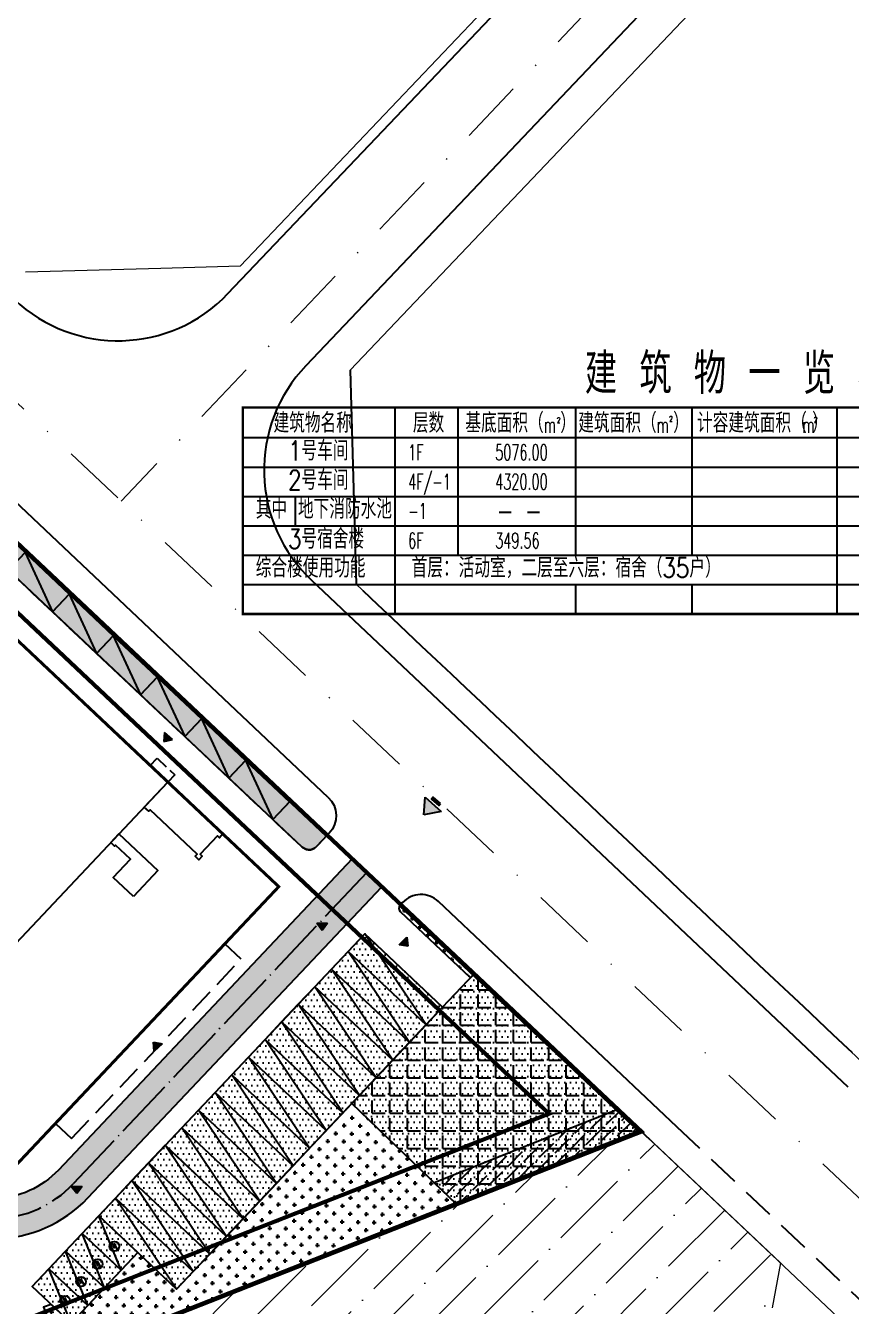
# Model space of a CAD drawing. Header units: millimetres. Extents: x 684647 to 685648, y 2545150 to 2545598.
# Drawn here: x 685405.5 to 685487.2, y 2545253.7 to 2545380.6 of the extents above; entities that cross this region are included whole.
import ezdxf

# ---------------------------------------------------------------- set-up
doc = ezdxf.new("R2010")
doc.units = ezdxf.units.MM
for name, pattern in [('DASH', [0.35, 0.25, -0.1]), ('DASHDOT', [25.399999999999995, 12.7, -6.349999999999997, 0, -6.349999999999997]), ('DASHED', [0.75, 0.5, -0.25]), ('DASHED2', [9.524999999999999, 6.349999999999999, -3.174999999999999]), ('DOTE', [2.4200000000000004, 2, -0.2, 0.02, -0.2])]:
    doc.linetypes.add(name, pattern=pattern)
for name, color, linetype in [('00用地界线', 1, 'Continuous'), ('1绿地填充', 116, 'Continuous'), ('A-DIM-SYMB', 3, 'Continuous'), ('AXIS', 6, 'Continuous'), ('cdz', 241, 'Continuous'), ('k-绿地填充', 118, 'Continuous'), ('PLAN_机动车位', 9, 'Continuous'), ('PLAN_道路', 40, 'Continuous'), ('PLAN_附属建筑', 160, 'Continuous'), ('PUB_DIM', 3, 'Continuous'), ('SZ-ShiPoXian', 1, 'Continuous'), ('XRoad', 5, 'Continuous'), ('建筑', 4, 'Continuous'), ('建筑物', 4, 'Continuous'), ('车位', 8, 'Continuous'), ('道路', 2, 'Continuous'), ('道路中心线', 1, 'DOTE')]:
    doc.layers.add(name, color=color, linetype=linetype)
doc.layers.add('JT-道路红线', color=7, linetype='Continuous', lineweight=5)
doc.layers.add('YD-G1-TC', color=90, linetype='Continuous', lineweight=5)
doc.styles.add('天正', font='simplex8.shx', dxfattribs={"width": 0.8, "bigfont": 'hztxt.shx'})
pattern_1 = [(358.83492, (0, 0), (0.8097252841745103, 0.7774465185261997), [0.396875, -1.190625]), (88.83492, (0.1943616296315499, -0.2024313210436276), (-0.7774465185261997, 0.8097252841745103), [0.396875, -1.190625])]
pattern_2 = [(0, (0, 0), (0.28125, 0.5625), [0, -0.5625])]

# ---------------------------------------------------------------- blocks, each defined once
blk = doc.blocks.new('43TGTRHFD')
at = {"layer": '车位'}
blk.add_lwpolyline([(685418.3541003148, 2545245.024849435), (685420.7541003148, 2545245.024849435), (685420.7541003148, 2545239.724849435), (685418.3541003148, 2545239.724849435)], close=True, dxfattribs=at)
blk.add_lwpolyline([(685418.3541003148, 2545239.724849435), (685420.7541003148, 2545245.024849435)], dxfattribs=at)
blk = doc.blocks.new('45TGHHSAAAA')
at = {"layer": '车位'}
blk.add_lwpolyline([(685411.3296093025, 2545247.393784723), (685413.7296247493, 2545247.393781016), (685413.7296083753, 2545236.793781016), (685411.3296083754, 2545236.793781016)], close=True, dxfattribs=at)
blk.add_lwpolyline([(685411.3296083754, 2545236.793781016), (685413.7296247493, 2545247.393781016)], dxfattribs=at)
blk = doc.blocks.new('JHRTYJF')
at = {"layer": '车位'}
blk.add_lwpolyline([(696832.7696694155, 2573175.729671441), (696826.7862608384, 2573175.795029064), (696826.8124098642, 2573178.188392429), (696832.7958184413, 2573178.123034807)], close=True, dxfattribs=at)
blk.add_lwpolyline([(696826.8124098642, 2573178.188392429), (696832.7696694155, 2573175.729671441)], dxfattribs=at)
blk = doc.blocks.new('111111')
at = {"layer": 'A-DIM-SYMB'}
h = blk.add_hatch(color=256, dxfattribs=at)
h.dxf.hatch_style = 1
h.paths.add_polyline_path([(691370.3767364135, 2579484.485152308), (691370.9326405585, 2579485.216934941), (691369.8208322685, 2579485.216934941)])
for p, q in [((691369.8208322685, 2579485.216934941), (691370.9326405585, 2579485.216934941)), ((691370.3767364135, 2579484.485152308), (691369.8208322685, 2579485.216934941)), ((691370.9326405585, 2579485.216934941), (691370.3767364135, 2579484.485152308))]:
    blk.add_line(p, q, dxfattribs=at)
blk = doc.blocks.new('*U4')
at = {"linetype": 'ByBlock', "ltscale": 0.3}
h = blk.add_hatch(color=256, dxfattribs=at)
h.dxf.hatch_style = 1
h.paths.add_polyline_path([(1.830137102864682, 2.40916093060514), (-1.83013710239902, 2.409160930663346), (0, 0)])
h = blk.add_hatch(color=256, dxfattribs=at)
h.dxf.hatch_style = 1
h.paths.add_polyline_path([(0.8062207258772103, 2.896275688428431), (0.8062207258772104, 3.316382777877151), (-0.833363286918029, 3.31638277793536), (-0.8333632866851983, 2.896275688486638)])
for p, q in [((1.830137102864682, 2.40916093060514), (-1.830137102399021, 2.409160930663346)), ((-1.830137102399021, 2.409160930663346), (0, 0)), ((0, 0), (1.830137102864682, 2.40916093060514))]:
    blk.add_line(p, q, dxfattribs=at)
blk.add_lwpolyline([(-0.8333632869180291, 3.31638277793536), (0.8062207258772104, 3.316382777877151), (0.8062207258772104, 2.896275688428431), (-0.8333632866851985, 2.896275688486638)], close=True, dxfattribs=at)
blk = doc.blocks.new('A$C5D0344E3')
at = {"layer": 'cdz'}
blk.add_lwpolyline([(0.103971028351225, 0.7179534337483346), (-0.1888859177706763, -0.1450643292628229), (0.1605247310362756, 0.0883605056442321), (-0.015260697924532, -0.6983710401691497), (0.3036098328884691, 0.2931523937731981), (-0.0152079709805548, 0.1212931093759835)], close=True, dxfattribs=at)
blk.add_circle((0, 0), 0.800139897205207, dxfattribs=at)
blk = doc.blocks.new('REGERGEGWWWW')
at = {"layer": 'AXIS', "linetype": 'DASHDOT', "lineweight": 20, "ltscale": 0.5}
for p, q in [((687825.7325129292, 2545469.820328459), (687725.1799067335, 2545364.053542281)), ((687817.8794078314, 2545276.477655942), (687636.0677872066, 2545448.240326014)), ((687817.8794080894, 2545276.477655634), (687636.0677870483, 2545448.240326319))]:
    blk.add_line(p, q, dxfattribs=at)
at = {"layer": 'JT-道路红线', "linetype": 'ByBlock', "ltscale": 50}
for p, q in [((687815.3840282141, 2545469.820328459), (687736.9563953282, 2545387.325811492)), ((687800.7111594211, 2545278.940132484), (687629.2004595276, 2545440.971226307)), ((687729.093837565, 2545387.113691111), (687715.7143854685, 2545386.752754402)), ((687736.9563953282, 2545387.325811492), (687729.093837565, 2545387.113691111))]:
    blk.add_line(p, q, dxfattribs=at)
blk.add_lwpolyline([(687871.8134886785, 2545310.099610543), (687838.0748894535, 2545295.857378093), (687805.7493526178, 2545301.694129963), (687748.4353012564, 2545355.840363634), (687747.8635847494, 2545377.029463491), (687836.0807427316, 2545469.820328459)], dxfattribs=at)
at = {"layer": 'SZ-ShiPoXian', "color": 3}
for p, q in [((687716.5137839623, 2545358.483816062), (687715.0599640209, 2545359.857281598)), ((687717.9676039036, 2545357.110350526), (687716.5137839623, 2545358.483816062)), ((687719.421423845, 2545355.73688499), (687717.9676039036, 2545357.110350526)), ((687720.8752437863, 2545354.363419455), (687719.421423845, 2545355.73688499)), ((687750.6019184996, 2545353.793497974), (687749.1480985582, 2545355.16696351)), ((687722.3290637278, 2545352.989953919), (687720.8752437863, 2545354.363419455)), ((687752.0557384411, 2545352.420032438), (687750.6019184996, 2545353.793497974)), ((687723.7828836692, 2545351.616488383), (687722.3290637278, 2545352.989953919)), ((687753.5095583823, 2545351.046566903), (687752.0557384411, 2545352.420032438)), ((687725.2367036105, 2545350.243022847), (687723.7828836692, 2545351.616488383)), ((687754.9633783238, 2545349.673101367), (687753.5095583823, 2545351.046566903)), ((687726.6905235519, 2545348.869557312), (687725.2367036105, 2545350.243022847)), ((687756.4171982651, 2545348.299635831), (687754.9633783238, 2545349.673101367)), ((687728.1443434933, 2545347.496091776), (687726.6905235519, 2545348.869557312)), ((687757.8710182065, 2545346.926170295), (687756.4171982651, 2545348.299635831)), ((687729.5981634347, 2545346.12262624), (687728.1443434933, 2545347.496091776)), ((687731.051983376, 2545344.749160704), (687729.5981634347, 2545346.12262624)), ((687759.3248381478, 2545345.552704759), (687757.8710182065, 2545346.926170295)), ((687732.5058033175, 2545343.375695168), (687731.051983376, 2545344.749160704)), ((687760.7786580893, 2545344.179239224), (687759.3248381478, 2545345.552704759)), ((687733.9596232589, 2545342.002229633), (687732.5058033175, 2545343.375695168)), ((687762.2324780306, 2545342.805773688), (687760.7786580893, 2545344.179239224)), ((687735.4134432003, 2545340.628764097), (687733.9596232589, 2545342.002229633)), ((687763.686297972, 2545341.432308152), (687762.2324780306, 2545342.805773688)), ((687765.1401179133, 2545340.058842616), (687763.686297972, 2545341.432308152)), ((687736.8672631416, 2545339.255298561), (687735.4134432003, 2545340.628764097)), ((687766.5939378547, 2545338.68537708), (687765.1401179133, 2545340.058842616)), ((687738.321083083, 2545337.881833025), (687736.8672631416, 2545339.255298561)), ((687768.047757796, 2545337.311911545), (687766.5939378547, 2545338.68537708)), ((687739.7749030244, 2545336.508367489), (687738.321083083, 2545337.881833025)), ((687769.5015777375, 2545335.938446009), (687768.047757796, 2545337.311911545)), ((687741.2287229659, 2545335.134901954), (687739.7749030244, 2545336.508367489)), ((687770.955397679, 2545334.564980473), (687769.5015777375, 2545335.938446009)), ((687742.6825429072, 2545333.761436417), (687741.2287229659, 2545335.134901954)), ((687772.4092176203, 2545333.191514937), (687770.955397679, 2545334.564980473)), ((687744.1363628486, 2545332.387970882), (687742.6825429072, 2545333.761436417)), ((687773.8630375616, 2545331.818049402), (687772.4092176203, 2545333.191514937)), ((687745.59018279, 2545331.014505346), (687744.1363628486, 2545332.387970882)), ((687775.316857503, 2545330.444583866), (687773.8630375616, 2545331.818049402)), ((687747.0440027313, 2545329.64103981), (687745.59018279, 2545331.014505346)), ((687748.4978226727, 2545328.267574274), (687747.0440027313, 2545329.64103981)), ((687776.7706774445, 2545329.07111833), (687775.316857503, 2545330.444583866)), ((687749.9516426141, 2545326.894108738), (687748.4978226727, 2545328.267574274)), ((687778.2244973859, 2545327.697652794), (687776.7706774445, 2545329.07111833)), ((687751.4054625556, 2545325.520643203), (687749.9516426141, 2545326.894108738)), ((687779.6783173273, 2545326.324187258), (687778.2244973859, 2545327.697652794)), ((687752.8592824969, 2545324.147177667), (687751.4054625556, 2545325.520643203)), ((687781.1321372687, 2545324.950721723), (687779.6783173273, 2545326.324187258)), ((687782.5859572102, 2545323.577256187), (687781.1321372687, 2545324.950721723)), ((687754.3131024383, 2545322.773712131), (687752.8592824969, 2545324.147177667)), ((687784.0397771514, 2545322.203790651), (687782.5859572102, 2545323.577256187)), ((687755.7669223796, 2545321.400246595), (687754.3131024383, 2545322.773712131)), ((687785.4935970929, 2545320.830325115), (687784.0397771514, 2545322.203790651)), ((687757.220742321, 2545320.026781059), (687755.7669223796, 2545321.400246595)), ((687786.9474170342, 2545319.45685958), (687785.4935970929, 2545320.830325115)), ((687758.6745622624, 2545318.653315524), (687757.220742321, 2545320.026781059)), ((687788.4012369756, 2545318.083394044), (687786.9474170342, 2545319.45685958)), ((687760.1283822038, 2545317.279849988), (687758.6745622624, 2545318.653315524)), ((687789.855056917, 2545316.709928508), (687788.4012369756, 2545318.083394044)), ((687761.5822021451, 2545315.906384452), (687760.1283822038, 2545317.279849988)), ((687791.3088768583, 2545315.336462972), (687789.855056917, 2545316.709928508)), ((687763.0360220866, 2545314.532918916), (687761.5822021451, 2545315.906384452)), ((687792.7626967997, 2545313.962997436), (687791.3088768583, 2545315.336462972)), ((687764.489842028, 2545313.159453381), (687763.0360220866, 2545314.532918916)), ((687765.9436619694, 2545311.785987845), (687764.489842028, 2545313.159453381)), ((687794.2165167411, 2545312.589531901), (687792.7626967997, 2545313.962997436)), ((687767.3974819107, 2545310.412522309), (687765.9436619694, 2545311.785987845)), ((687795.6703366823, 2545311.216066364), (687794.2165167411, 2545312.589531901)), ((687768.8513018521, 2545309.039056773), (687767.3974819107, 2545310.412522309)), ((687797.1241566238, 2545309.842600829), (687795.6703366823, 2545311.216066364)), ((687770.3051217935, 2545307.665591237), (687768.8513018521, 2545309.039056773)), ((687797.5855654445, 2545309.406694638), (687797.1241566238, 2545309.842600829)), ((687771.758941735, 2545306.292125701), (687770.3051217935, 2545307.665591237)), ((687773.2127616763, 2545304.918660166), (687771.758941735, 2545306.292125701)), ((687774.6665816177, 2545303.54519463), (687773.2127616763, 2545304.918660166)), ((687776.120401559, 2545302.171729094), (687774.6665816177, 2545303.54519463)), ((687777.5742215004, 2545300.798263558), (687776.120401559, 2545302.171729094))]:
    blk.add_line(p, q, dxfattribs=at)
at = {"layer": 'XRoad'}
for p, q in [((687735.7531431057, 2545384.608792239), (687816.7638492808, 2545469.820328459)), ((687831.2516909388, 2545469.820328459), (687743.4507735623, 2545377.466472947)), ((687745.6796002163, 2545334.713167122), (687675.1834687379, 2545401.312891226)), ((687745.6796002163, 2545334.713167122), (687675.1834687379, 2545401.312891226)), ((687745.6796002163, 2545334.713167122), (687675.1834687379, 2545401.312891226)), ((687745.6796002163, 2545334.713167122), (687675.1834687379, 2545401.312891226)), ((687744.020966608, 2545356.227575631), (687794.8127138267, 2545308.243150361)), ((687780.1922234911, 2545302.108098731), (687756.5832319655, 2545324.412192431)), ((687780.1922234911, 2545302.108098731), (687756.5832319655, 2545324.412192431)), ((687780.1922234911, 2545302.108098731), (687756.5832319655, 2545324.412192431)), ((687780.1922234911, 2545302.108098731), (687756.5832319655, 2545324.412192431)), ((687780.1922234911, 2545302.108098731), (687756.5832319655, 2545324.412192431)), ((687780.1922234911, 2545302.108098731), (687756.5832319657, 2545324.412192431)), ((687780.1922234911, 2545302.108098731), (687756.5832319657, 2545324.412192431))]:
    blk.add_line(p, q, dxfattribs=at)
at = {"layer": 'XRoad', "linetype": 'DASHED2', "ltscale": 0.5}
blk.add_line((687794.8127138267, 2545308.243150361), (687812.3029527286, 2545291.719618341), dxfattribs=at)
at = {"layer": 'XRoad'}
for points in [[(687745.6795786598, 2545334.713187488), (687745.6795786598, 2545334.713187488, -0.4139688157004226), (687745.7814557708, 2545331.180599919), (687745.5842453137, 2545330.97150192)], [(687756.5832319653, 2545324.41219243), (687756.5832319653, 2545324.41219243, 0.4144583513466391), (687753.0476910152, 2545324.310230146), (687752.8590813738, 2545324.110251407)]]:
    blk.add_lwpolyline(points, format="xyb", dxfattribs=at)
at = {"layer": 'XRoad', "linetype": 'DASHED2', "ltscale": 0.5}
blk.add_lwpolyline([(687803.260143375, 2545280.315170981), (687780.1922234911, 2545302.108098731)], dxfattribs=at)
at = {"layer": 'XRoad'}
for centre, radius, start, end in [((687724.8819585415, 2545394.944039994), 14.99999999987143, 226.6279676533593, 316.4476919811118), ((687754.3219581266, 2545367.131225191), 14.99999999989031, 136.4476919811117, 226.6279676581987)]:
    blk.add_arc(centre, radius, start, end, dxfattribs=at)

msp = doc.modelspace()

# ---------------------------------------------------------------- hatches: boundary and pattern name
h = msp.add_hatch()
h.set_pattern_fill('ANGLE', color=256, scale=0.5, style=0)
h.set_pattern_definition([(0, (0, 0), (0, 1.74625), [1.27, -0.4762500000000001]), (90, (0, 0), (-1.74625, 1e-16), [1.27, -0.4762500000000001])])
h.paths.add_polyline_path([(685446.7622094268, 2545283.377848665), (685449.8838732973, 2545286.687665583), (685466.4512421988, 2545271.063526758), (685448.1391714519, 2545263.865588124), (685437.7802637578, 2545273.8545313)])
at = {"layer": '1绿地填充', "linetype": 'Continuous'}
h = msp.add_hatch(dxfattribs=at)
h.set_pattern_fill('CROSS', color=256, scale=0.5, angle=-1.165079999999999)
h.set_pattern_definition(pattern_1)
edge = h.paths.add_edge_path()
edge.add_line((685435.3279547241, 2545300.403620791), (685434.2743057294, 2545299.286464872))
edge.add_arc((685433.5468237739, 2545299.972591686), 1.000000000016758, 226.6757107962675, 316.6757107774096, ccw=False)
edge.add_line((685432.8606969605, 2545299.24510973), (685432.8435883165, 2545299.226957033))
edge.add_line((685432.8435883165, 2545299.226957033), (685429.9476615665, 2545301.957791179))
edge.add_line((685429.9476615665, 2545301.957791179), (685431.7343189148, 2545303.853479067))
edge.add_line((685431.7343189148, 2545303.853479067), (685435.3279547241, 2545300.403620791))
edge = h.paths.add_edge_path()
edge.add_arc((685360.8070926071, 2545368.565813259), 1.000000000030439, 136.675710739694, 226.6757608028766, ccw=False)
edge.add_line((685360.0796106523, 2545369.251940073), (685361.1456528287, 2545370.382236152))
edge.add_line((685361.1456528287, 2545370.382236152), (685361.8732318324, 2545369.696503874))
edge.add_line((685361.8732318324, 2545369.696503874), (685361.7504180404, 2545369.566270597))
edge.add_line((685361.7504180404, 2545369.566270597), (685360.1209664287, 2545367.838330705))
h = msp.add_hatch(dxfattribs=at)
h.set_pattern_fill('松散材料', color=256, scale=0.3)
h.set_pattern_definition(pattern_2)
h.paths.add_polyline_path([(685431.5942268138, 2545303.703879057), (685429.9476714401, 2545301.957792918), (685360.1041055163, 2545367.820450717), (685361.7504200581, 2545369.566268691), (685431.5939796045, 2545303.703616906)])
h = msp.add_hatch(dxfattribs=at)
h.set_pattern_fill('CROSS', color=256, scale=0.5, angle=-1.165079999999999)
h.set_pattern_definition(pattern_1)
edge = h.paths.add_edge_path()
edge.add_line((685449.882119613, 2545286.685437174), (685449.5051987445, 2545286.286513573))
edge.add_line((685449.5051987445, 2545286.286513573), (685442.6008697597, 2545292.812270488))
edge.add_arc((685442.9442531836, 2545293.175709375), 0.5000000000730586, 136.6753279006203, 226.6252813857583, ccw=False)
edge.add_line((685442.5805144986, 2545293.518775213), (685442.6096127207, 2545293.549626868))
edge.add_line((685442.6096127207, 2545293.549626868), (685449.882119613, 2545286.685437174))
h = msp.add_hatch(dxfattribs=at)
h.set_pattern_fill('松散材料', color=256, scale=0.3)
h.set_pattern_definition([(0, (-1.454917071154341, 1.372202812228351), (0.28125, 0.5625), [0, -0.5625])])
h.paths.add_polyline_path([(685446.7622061131, 2545283.377845152), (685421.238288648, 2545256.31551641), (685420.414936472, 2545255.442538063), (685416.5592800471, 2545259.079013394), (685409.9724626387, 2545252.095186619), (685406.1167563949, 2545255.73170639), (685439.0509499937, 2545290.650739758)])
h = msp.add_hatch(dxfattribs=at)
h.set_pattern_fill('松散材料', color=256, scale=0.3)
h.set_pattern_definition(pattern_2)
h.paths.add_polyline_path([(685446.7622094268, 2545283.377848665), (685449.8838732973, 2545286.687665583), (685466.4512421988, 2545271.063526758), (685448.1391714519, 2545263.865588124), (685437.7802637578, 2545273.8545313)])
h = msp.add_hatch(dxfattribs=at)
h.set_pattern_fill('CROSS', color=256, scale=0.5, angle=-1.165079999999999)
h.set_pattern_definition(pattern_1)
h.paths.add_polyline_path([(685409.2285878244, 2545248.557612174), (685448.1459449267, 2545263.859056561), (685437.7802637579, 2545273.8545313), (685420.4149397851, 2545255.442541576), (685416.5592800471, 2545259.079013394), (685409.9724590447, 2545252.095195376), (685408.0082165783, 2545253.947776619), (685407.2237521226, 2545253.657114009)])
at = {"layer": 'PLAN_机动车位'}
h = msp.add_hatch(dxfattribs=at)
h.set_pattern_fill('ANSI36', color=1, scale=0.5, style=0)
h.set_pattern_definition([(45, (0, 0), (0.4209495056751168, 1.54348152080876), [1.984375, -0.396875, 0, -0.396875])])
h.paths.add_polyline_path([(685466.457, 2545271.058), (685464.1226015181, 2545273.25959093), (685445.9332954637, 2545265.992682114), (685448.1459426146, 2545263.859055652)])
at = {"layer": 'PLAN_道路', "linetype": 'Continuous', "ltscale": 3}
h = msp.add_hatch(dxfattribs=at)
h.set_pattern_fill('松散材料', color=251, scale=0.2, style=0)
h.set_pattern_definition([(0, (281.5193831280339, -183.6361690876074), (0.1875, 0.375), [0, -0.375])])
edge = h.paths.add_edge_path()
edge.add_line((685324.3660334789, 2545346.80365313), (685346.1551244876, 2545369.905577265))
edge.add_arc((685352.7023606705, 2545363.730473615), 8.99990037296191, 84.50271853698757, 136.6754422665609, ccw=False)
edge.add_arc((685354.8098485103, 2545385.629197583), 12.99999999999339, 264.5030290606521, 285.4221859687673)
edge.add_line((685358.2669308775, 2545373.097295033), (685354.5556412027, 2545376.597592218))
edge.add_arc((685352.7023483181, 2545363.730506498), 12.99986882488834, 81.80384974333184, 136.6754147924693)
edge.add_line((685343.245224403, 2545372.650113928), (685321.4562759574, 2545349.548340946))
edge.add_arc((685330.9133710782, 2545340.6285118), 13.0000000045306, 136.6746168397116, 226.6757107645066)
edge.add_line((685321.9937224942, 2545331.171246378), (685393.2499119891, 2545263.965755046))
edge.add_arc((685402.1695605671, 2545273.423020468), 13.00000000016687, 226.6757107821347, 316.6279676509404)
edge.add_line((685411.6193901873, 2545264.495494486), (685440.7361850586, 2545295.315763304))
edge.add_line((685440.7361850586, 2545295.315763304), (685437.8008713475, 2545298.084983945))
edge.add_line((685437.8008713475, 2545298.084983945), (685408.7169156827, 2545267.247892502))
edge.add_arc((685402.1695631725, 2545273.423018015), 8.99999999979597, 226.6757107780101, 316.67584913372986, ccw=False)
edge.add_line((685395.9944218491, 2545266.875680416), (685324.7382297545, 2545334.081174207))
edge.add_arc((685330.9132412189, 2545340.628508007), 8.999908137147312, 136.6751259487023, 226.6762956080723, ccw=False)
at = {"layer": 'YD-G1-TC'}
h = msp.add_hatch(dxfattribs=at)
h.set_pattern_fill('ANSI36', color=251, scale=2)
h.set_pattern_definition([(45, (0, 0), (1.683798022700467, 6.173926083235043), [7.9375, -1.587499999999999, 0, -1.587499999999999])])
h.paths.add_polyline_path([(685247.2536426418, 2545183.537088749), (685247.253642642, 2545159.309405814), (685247.4913470681, 2545159.341976086), (685248.082721814, 2545159.42279972), (685248.6628151902, 2545159.501874813), (685249.2429372495, 2545159.580739198), (685249.8230879159, 2545159.659392864), (685250.4032671127, 2545159.737835802), (685250.8989516969, 2545159.804679229), (685251.3946584247, 2545159.871358243), (685251.8903872411, 2545159.937872837), (685252.3861380921, 2545160.004223002), (685252.9131992582, 2545160.074577149), (685253.4402866947, 2545160.144734207), (685253.9674003285, 2545160.214694165), (685254.4945400856, 2545160.284457013), (685254.9654413431, 2545160.346603222), (685256.1082183737, 2545160.497009518), (685257.8362518139, 2545160.722054625), (685259.3303880843, 2545160.914609621), (685260.5843776981, 2545161.074849033), (685261.7929039682, 2545161.228014497), (685262.9970437023, 2545161.379343628), (685264.236299969, 2545161.533721396), (685265.1514743032, 2545161.646623329), (685265.6795357176, 2545161.711501444), (685266.8232090919, 2545161.851435962), (685268.1554975972, 2545162.012202276), (685271.550931522, 2545162.414287653), (685274.8862605965, 2545162.797986753), (685278.2228501057, 2545163.17056658), (685281.5606628652, 2545163.532022982), (685284.8996621048, 2545163.882351973), (685288.2398101212, 2545164.221549608), (685291.5810704008, 2545164.549612161), (685294.923405513, 2545164.866535986), (685298.2667784797, 2545165.172317534), (685301.6111522252, 2545165.466953456), (685304.9564892136, 2545165.750440392), (685308.3027528175, 2545166.022775307), (685311.6499052257, 2545166.283955097), (685314.9963735257, 2545166.533862137), (685315.0212456431, 2545166.535677626), (685315.0461178055, 2545166.537492499), (685315.0709900126, 2545166.539306756), (685315.0958622647, 2545166.541120398), (685315.1207345618, 2545166.542933423), (685315.1456069037, 2545166.544745833), (685315.1704792907, 2545166.546557627), (685315.1953517222, 2545166.548368805), (685315.2202241987, 2545166.550179367), (685315.24509672, 2545166.551989314), (685315.269969286, 2545166.553798645), (685315.2948418969, 2545166.55560736), (685315.3197145527, 2545166.557415459), (685315.344587253, 2545166.559222942), (685315.3694599981, 2545166.561029809), (685315.3943327881, 2545166.562836061), (685315.4192056226, 2545166.564641696), (685315.4440785019, 2545166.566446717), (685315.4689514257, 2545166.568251121), (685315.4938243945, 2545166.570054909), (685315.5186974078, 2545166.571858082), (685315.5435704658, 2545166.573660639), (685315.5684435683, 2545166.575462579), (685315.5933167156, 2545166.577263904), (685315.6181899073, 2545166.579064614), (685315.6430631436, 2545166.580864707), (685315.6679364245, 2545166.582664185), (685315.6928097501, 2545166.584463046), (685315.7176831199, 2545166.586261293), (685315.7425565344, 2545166.588058922), (685315.7674299933, 2545166.589855937), (685315.7923034969, 2545166.591652336), (685315.8171770449, 2545166.593448118), (685315.8420506371, 2545166.595243284), (685315.8669242741, 2545166.597037836), (685315.8917979553, 2545166.59883177), (685315.9166716809, 2545166.60062509), (685315.941545451, 2545166.602417793), (685315.9664192654, 2545166.604209881), (685315.9912931243, 2545166.606001353), (685316.0161670273, 2545166.607792208), (685316.0410409748, 2545166.609582448), (685316.0659149665, 2545166.611372073), (685316.0907890026, 2545166.613161081), (685316.1156630832, 2545166.614949473), (685316.1405372076, 2545166.61673725), (685316.1654113765, 2545166.61852441), (685316.1902855895, 2545166.620310955), (685316.215159847, 2545166.622096885), (685316.2400341486, 2545166.623882198), (685316.2649084943, 2545166.625666895), (685316.2897828844, 2545166.627450977), (685316.3146573185, 2545166.629234442), (685316.3395317968, 2545166.631017292), (685316.3644063191, 2545166.632799526), (685316.3892808855, 2545166.634581144), (685316.4141554962, 2545166.636362146), (685316.4390301509, 2545166.638142532), (685316.4639048498, 2545166.639922303), (685316.4887795926, 2545166.641701457), (685316.5136543793, 2545166.643479996), (685316.5385292101, 2545166.645257919), (685316.5634040853, 2545166.647035226), (685316.5882790041, 2545166.648811917), (685318.0799278113, 2545168.566460109), (685318.2635213366, 2545168.801280142), (685318.4482791481, 2545169.035185211), (685318.6341966861, 2545169.268169544), (685318.8212693621, 2545169.500227391), (685319.0094925592, 2545169.731353024), (685319.1988616321, 2545169.961540739), (685319.3893719076, 2545170.190784857), (685319.5810186836, 2545170.419079718), (685319.7737972301, 2545170.646419688), (685319.9677027898, 2545170.872799158), (685320.1627305769, 2545171.098212539), (685320.3588757785, 2545171.322654269), (685320.5561335532, 2545171.546118809), (685320.7544990333, 2545171.768600643), (685320.953967323, 2545171.990094281), (685321.1545334994, 2545172.210594257), (685321.3561926126, 2545172.430095127), (685321.5589396858, 2545172.648591477), (685321.7627697152, 2545172.866077912), (685321.9676776702, 2545173.082549065), (685322.1736584939, 2545173.297999594), (685322.380707103, 2545173.512424182), (685322.5888183868, 2545173.725817536), (685322.7979872101, 2545173.938174391), (685323.00820841, 2545174.149489505), (685323.2194767985, 2545174.359757663), (685323.4317871617, 2545174.568973675), (685323.64513426, 2545174.77713238), (685323.8595128272, 2545174.984228637), (685324.0749175736, 2545175.190257338), (685324.2913431822, 2545175.395213397), (685324.5087843122, 2545175.599091756), (685324.7272355969, 2545175.801887384), (685324.9466916452, 2545176.003595274), (685325.167147041, 2545176.20421045), (685325.3885963431, 2545176.40372796), (685325.6110340867, 2545176.60214288), (685325.8344547818, 2545176.799450314), (685326.0588529147, 2545176.995645391), (685326.2842229471, 2545177.190723269), (685326.510559317, 2545177.384679135), (685326.7378564384, 2545177.577508201), (685326.9661087018, 2545177.76920571), (685327.1953104737, 2545177.959766928), (685327.4254560979, 2545178.149187154), (685327.6565398942, 2545178.337461712), (685327.8885561596, 2545178.524585956), (685328.1214991681, 2545178.710555269), (685328.3553631702, 2545178.895365059), (685328.5901423951, 2545179.079010767), (685328.8258310477, 2545179.261487859), (685329.0624233115, 2545179.442791833), (685329.2999133477, 2545179.622918214), (685329.538295295, 2545179.801862555), (685329.7775632701, 2545179.979620443), (685330.017711368, 2545180.156187488), (685330.2587336618, 2545180.331559333), (685330.5006242034, 2545180.505731651), (685330.7433770224, 2545180.678700142), (685330.9869861288, 2545180.850460538), (685331.2314455094, 2545181.0210086), (685331.4767491315, 2545181.190340119), (685331.7228909407, 2545181.358450916), (685331.9698648626, 2545181.525336841), (685320.8824011337, 2545176.968515589), (685317.5843581805, 2545176.743963612), (685314.2870620287, 2545176.508695443), (685310.9905479882, 2545176.2627136), (685307.6948506958, 2545176.006020678), (685304.4000050758, 2545175.738619383), (685301.1060456684, 2545175.460512543), (685297.813007576, 2545175.171703079), (685294.5209249218, 2545174.872194027), (685291.2298333265, 2545174.561988602), (685287.9397671036, 2545174.241090059), (685444.435316664, 2545238.558977678), (685479.3843615919, 2545253.608823995), (685480.2168643033, 2545258.058757106), (685466.4569730985, 2545271.058122301), (685397.7456010191, 2545244.042841058), (685373.840796054, 2545233.743811558), (685356.6657443001, 2545225.205150787), (685354.3940245002, 2545224.112471121), (685349.9760309826, 2545222.000840272), (685345.587513224, 2545219.927156058), (685341.2818550378, 2545217.927454463), (685337.112390902, 2545216.037719527), (685333.1099565775, 2545214.281138324), (685329.2193609729, 2545212.631644308), (685325.3646735959, 2545211.051243971), (685321.4702607756, 2545209.502105604), (685317.4606751545, 2545207.946489139), (685313.2607256516, 2545206.3467525), (685308.7954728012, 2545204.665334606), (685277.0181951314, 2545192.757298958), (685272.0702477501, 2545190.90484809), (685267.6288376092, 2545189.243969846), (685263.8472650095, 2545187.832615591), (685260.8825568428, 2545186.732653712)])

# ---------------------------------------------------------------- linework, layer by layer
at = {"color": 1, "linetype": 'DOTE', "ltscale": 3, "const_width": 0.4}
msp.add_lwpolyline([(685466.457, 2545271.058), (685345.141, 2545385.477), (685263.2459999999, 2545299.329), (685266.814, 2545296.149), (685346.8580000001, 2545220.528), (685349.976, 2545222.002), (685354.3940000001, 2545224.113), (685356.666, 2545225.206), (685373.841, 2545233.744), (685397.746, 2545244.044)], close=True, dxfattribs=at)
for points in [[(685361.1456528286, 2545370.382236152), (685361.0221845394, 2545370.251256834), (685435.2358983757, 2545300.305946716), (685435.3593548818, 2545300.436937139), (685361.1456410455, 2545370.382247257)], [(685437.6143456599, 2545346.469288857), (685438.186062167, 2545325.280189)], [(685397.6709874847, 2545244.207145326), (685466.1277654994, 2545271.119835224), (685442.4989084918, 2545293.4053556), (685442.6083689606, 2545293.549546379), (685466.4557562398, 2545271.057919511), (685397.7422089737, 2545244.041835013)], [(685411.05692133, 2545260.969528813), (685412.7036256826, 2545262.715485506), (685416.5592800471, 2545259.079013394), (685414.9125756946, 2545257.333056701), (685411.05692133, 2545260.969528813)], [(685409.410216978, 2545259.223572119), (685411.0569213307, 2545260.969528812), (685414.9125756952, 2545257.333056701), (685413.2658713426, 2545255.587100007), (685409.410216978, 2545259.223572119)], [(685407.763512626, 2545257.477615425), (685409.4102169786, 2545259.223572118), (685413.2658713431, 2545255.587100007), (685411.6191669906, 2545253.841143313), (685407.763512626, 2545257.477615425)], [(685406.1168082738, 2545255.731658731), (685407.7635126263, 2545257.477615424), (685411.6191669907, 2545253.841143313), (685409.9724626383, 2545252.095186619), (685406.1168082738, 2545255.731658731)]]:
    msp.add_lwpolyline(points)
for points in [[(685408.1214721801, 2545322.539795323), (685403.756236687, 2545326.656191695), (685405.4027995956, 2545328.402281779), (685409.7680350888, 2545324.285885409)], [(685412.4867120322, 2545318.423394842), (685408.121476539, 2545322.539791214), (685409.7680394476, 2545324.285881298), (685414.1332749408, 2545320.169484928)], [(685416.851951884, 2545314.306994361), (685412.486716391, 2545318.423390732), (685414.1332792995, 2545320.169480817), (685418.4985147928, 2545316.053084446)], [(685421.217191736, 2545310.19059388), (685416.851956243, 2545314.306990251), (685418.4985191515, 2545316.053080336), (685422.8637546448, 2545311.936683965)], [(685425.5824315881, 2545306.074193399), (685421.2171960949, 2545310.19058977), (685422.8637590033, 2545311.936679855), (685427.2289944967, 2545307.820283484)], [(685429.9476714401, 2545301.957792918), (685425.5824359469, 2545306.074189289), (685427.2289988555, 2545307.820279373), (685431.5942343487, 2545303.703883003)], [(685437.40415784, 2545288.904800776), (685445.1154719424, 2545281.631856846), (685446.7621729816, 2545283.377810027), (685439.0509145199, 2545290.650708117)], [(685446.7622061131, 2545283.377845152), (685445.1155017604, 2545281.631888459), (685437.4042541785, 2545288.904797521), (685439.0509499937, 2545290.650739758)], [(685435.7574534867, 2545287.158844083), (685443.4687675892, 2545279.885900153), (685445.1154686285, 2545281.631853333), (685437.4042101667, 2545288.904751423)], [(685434.110749134, 2545285.412887389), (685441.8220632365, 2545278.13994346), (685443.4687642758, 2545279.88589664), (685435.7575058141, 2545287.15879473)], [(685446.7622094268, 2545283.377848665), (685449.8838732973, 2545286.687665583), (685466.4512421988, 2545271.063526758), (685448.1391714519, 2545263.865588124), (685437.7802637578, 2545273.8545313)], [(685432.4640381541, 2545283.66692367), (685440.1753522565, 2545276.39397974), (685441.8220532958, 2545278.139932921), (685434.1107948342, 2545285.412831011)], [(685432.4640447813, 2545283.666930696), (685440.1753588835, 2545276.393986766), (685441.8220599229, 2545278.139939947), (685434.1108014612, 2545285.412838037)], [(685430.817337115, 2545281.92097049), (685438.5286512172, 2545274.64802656), (685440.1753522565, 2545276.39397974), (685432.4640937948, 2545283.666877831)], [(685430.8173404282, 2545281.920974003), (685438.5286545306, 2545274.648030073), (685440.1753555698, 2545276.393983253), (685432.4640971083, 2545283.666881343)], [(685429.1706360755, 2545280.175017309), (685436.881950178, 2545272.90207338), (685438.5286512172, 2545274.64802656), (685430.8173927555, 2545281.92092465)], [(685427.5239350363, 2545278.429064129), (685435.2352491386, 2545271.156120199), (685436.881950178, 2545272.90207338), (685429.1706917163, 2545280.17497147)], [(685425.8772339971, 2545276.683110949), (685433.5885480994, 2545269.410167019), (685435.2352491386, 2545271.156120199), (685427.5239906769, 2545278.429018289)], [(685424.2305329577, 2545274.937157768), (685431.9418470601, 2545267.664213838), (685433.5885480994, 2545269.410167019), (685425.8772896376, 2545276.683065109)], [(685422.5838319185, 2545273.191204588), (685430.2951460208, 2545265.918260658), (685431.9418470601, 2545267.664213838), (685424.2305885984, 2545274.937111929)], [(685420.9371308791, 2545271.445251408), (685428.6484449815, 2545264.172307478), (685430.2951460208, 2545265.918260658), (685422.5838875591, 2545273.191158748)], [(685419.29042984, 2545269.699298227), (685427.0017439421, 2545262.426354298), (685428.6484449815, 2545264.172307478), (685420.9371865198, 2545271.445205568)], [(685417.6437288007, 2545267.953345047), (685425.355042903, 2545260.680401117), (685427.0017439421, 2545262.426354298), (685419.2904854805, 2545269.699252388)], [(685415.9970277613, 2545266.207391867), (685423.7083418637, 2545258.934447937), (685425.355042903, 2545260.680401117), (685417.6437844412, 2545267.953299207)], [(685414.3503267221, 2545264.461438686), (685422.0616408245, 2545257.188494757), (685423.7083418637, 2545258.934447937), (685415.997083402, 2545266.207346027)], [(685412.7036256829, 2545262.715485506), (685420.4149397851, 2545255.442541576), (685422.0616408245, 2545257.188494757), (685414.3503823627, 2545264.461392847)]]:
    msp.add_lwpolyline(points, close=True)
at = {"layer": '00用地界线', "color": 6, "linetype": 'DASHED', "ltscale": 5, "const_width": 0.4}
msp.add_lwpolyline([(685457.2932411178, 2545272.82777813), (685345.3334696215, 2545378.422465514), (685270.4210884607, 2545299.619708176), (685347.8089279587, 2545226.508096928), (685347.8296945231, 2545226.517914092), (685352.2323768849, 2545228.621595049), (685354.4692448744, 2545229.697693953), (685371.7373093847, 2545238.281957988), (685395.8415168007, 2545248.667790926)], close=True, dxfattribs=at)
at = {"layer": '1绿地填充', "linetype": 'Continuous'}
for points in [[(685435.3279547241, 2545300.403620791), (685434.2743057294, 2545299.286464872, -0.4142135620853041), (685432.8606969605, 2545299.24510973), (685432.8435883165, 2545299.226957033), (685429.9476615665, 2545301.957791179), (685431.7343189148, 2545303.853479067)], [(685449.882119613, 2545286.685437174), (685449.5051987445, 2545286.286513573), (685442.6008697597, 2545292.812270488, -0.4139577502054301), (685442.5805144986, 2545293.518775213), (685442.6096127207, 2545293.549626868)]]:
    msp.add_lwpolyline(points, format="xyb", close=True, dxfattribs=at)
msp.add_lwpolyline([(685409.2285878244, 2545248.557612174), (685448.1459449267, 2545263.859056561), (685437.7802637579, 2545273.8545313), (685420.4149397851, 2545255.442541576), (685416.5592800471, 2545259.079013394), (685409.9724590447, 2545252.095195376), (685408.0082165783, 2545253.947776619), (685407.2237521226, 2545253.657114009)], close=True, dxfattribs=at)
at = {"layer": 'JT-道路红线', "ltscale": 50}
msp.add_lwpolyline([(685437.6143456599, 2545346.469288857), (685525.8310759126, 2545439.259703919)], dxfattribs=at)
at = {"layer": 'JT-道路红线'}
msp.add_lwpolyline([(685561.5640200252, 2545191.378431659, -1.22368550793e-05), (685525.5532505976, 2545185.035750697, -0.0001088083820815)], format="xyb", dxfattribs=at)
at = {"layer": 'k-绿地填充', "color": 81, "flags": 128}
for points in [[(685431.5942268138, 2545303.703879057), (685429.9476714401, 2545301.957792918), (685360.1041055163, 2545367.820450717), (685361.7504200581, 2545369.566268691), (685431.5939796045, 2545303.703616906)], [(685446.7622061128, 2545283.377845152), (685420.4149397851, 2545255.442541576), (685420.4149397851, 2545255.442541576), (685416.5592800471, 2545259.079013394), (685409.9724590447, 2545252.095195376), (685406.1167563949, 2545255.73170639), (685439.0509086191, 2545290.650801288)]]:
    msp.add_lwpolyline(points, close=True, dxfattribs=at)
at = {"layer": 'PLAN_机动车位', "color": 1}
msp.add_lwpolyline([(685466.457, 2545271.058), (685464.1226015181, 2545273.25959093), (685445.9332954637, 2545265.992682114), (685448.1459426146, 2545263.859055652)], close=True, dxfattribs=at)
at = {"layer": 'PLAN_道路', "linetype": 'Continuous'}
msp.add_lwpolyline([(685324.3660334789, 2545346.80365313), (685346.1551244876, 2545369.905577265, -0.231662148471927), (685353.5645378373, 2545372.68898115, 0.0915313803440746), (685358.2669308775, 2545373.097295033), (685354.5556412027, 2545376.597592218, 0.2441045659668169), (685343.245224403, 2545372.650113928), (685321.4562759574, 2545349.548340946, 0.4142191544745625), (685321.9937224942, 2545331.171246378), (685393.2499119891, 2545263.965755046, 0.4139695228770031), (685411.6193901873, 2545264.495494486), (685440.7361850586, 2545295.315763304), (685437.8008713475, 2545298.084983945), (685408.7169156827, 2545267.247892502, -0.4142142696238898), (685395.9944218491, 2545266.875680416), (685324.7382297545, 2545334.081174207, -0.4142195416219512), (685324.3660334792, 2545346.80365313)], format="xyb", close=True, dxfattribs=at)
at = {"layer": 'PLAN_附属建筑', "linetype": 'Continuous'}
for points in [[(685392.1019580252, 2545276.579866923), (685419.547030569, 2545305.679145141), (685430.531259205, 2545295.317836223), (685403.0869355529, 2545266.219352036)], [(685419.547030569, 2545305.679145141), (685425.0031452456, 2545300.533194049), (685424.660081829, 2545300.169453061), (685424.4782113404, 2545300.340984764), (685422.7628943054, 2545298.522279875), (685422.9447647941, 2545298.350748171), (685422.6017013876, 2545297.987007194), (685422.2379604095, 2545298.3300706), (685422.4437984545, 2545298.548315188), (685417.7879139392, 2545302.939526796), (685417.6506885753, 2545302.794030404), (685417.2141994024, 2545303.205706491)], [(685416.1297407093, 2545294.331364301), (685414.1291653313, 2545296.218213038), (685415.8444823655, 2545298.036917927), (685414.3531443566, 2545299.443477894), (685414.2502253356, 2545299.334355602), (685413.8864843576, 2545299.677419009), (685414.7098365331, 2545300.550397355), (685418.5654908973, 2545296.913925242)]]:
    msp.add_lwpolyline(points, close=True, dxfattribs=at)
at = {"layer": 'PUB_DIM'}
msp.add_lwpolyline([(685560.4062041021, 2545322.31833994, 0.2426112000000001, 0.2426112000000001, 0), (685560.4062041023, 2545322.31833994, 0.2426112000000001, 0.2426112000000001, 0), (685560.4062041021, 2545342.780689765, 0.2426112000000001, 0.2426112000000001, 0), (685560.4062041019, 2545342.780689765, 0.2426112000000001, 0.2426112000000001, 0), (685426.9807816455, 2545342.780689765, 0.2426112000000001, 0.2426112000000001, 0), (685426.9807816455, 2545322.31833994, 0.2426112000000001, 0.2426112000000001, 0), (685560.4062041021, 2545322.318339941, 0, 0, 0)], format="xyseb", dxfattribs=at)
for points in [[(685442.0102414542, 2545342.780689765), (685442.0102414542, 2545322.31833994)], [(685448.2605927818, 2545342.780689765), (685448.2605927818, 2545328.141008742)], [(685459.9016284511, 2545342.780689765), (685459.9016284511, 2545328.141008742)], [(685471.4260300447, 2545342.780689765), (685471.4260300447, 2545328.141008742)], [(685485.8203595092, 2545322.31833994), (685485.8203595092, 2545342.780689765)], [(685426.9807816455, 2545339.786346335), (685484.1041003449, 2545339.786346335)], [(685426.9807816455, 2545339.786346335), (685560.4062041021, 2545339.786346335)], [(685485.8203595092, 2545339.786346331), (685504.628694531, 2545339.786346331)], [(685426.9807816455, 2545336.875011935), (685485.8203595092, 2545336.875011935)], [(685426.9807816455, 2545336.875011935), (685554.2570931254, 2545336.875011935)], [(685485.8203595092, 2545336.875011929), (685554.2570931254, 2545336.875011929)], [(685426.9807816455, 2545333.963677534), (685554.2570931254, 2545333.963677534)], [(685432.1598398462, 2545333.963677534), (685432.1598398462, 2545331.052343131)], [(685485.8203595092, 2545333.963677533), (685554.2570931254, 2545333.963677533)], [(685426.9807816455, 2545331.052343131), (685485.8203595092, 2545331.052343131)], [(685426.9807816455, 2545331.052343131), (685485.8203595092, 2545331.052343131)], [(685426.9807816455, 2545331.052343137), (685554.2570931254, 2545331.052343137)], [(685426.9807816455, 2545328.141008742), (685560.4062041023, 2545328.141008742)], [(685426.9807816455, 2545325.229674336), (685560.4062041023, 2545325.229674336)], [(685459.9016284511, 2545325.229674336), (685459.9016284511, 2545322.31833994)], [(685471.4260300447, 2545325.229674336), (685471.4260300447, 2545322.31833994)], [(685430.1714336476, 2545322.31833994), (685560.4062041023, 2545322.31833994)]]:
    msp.add_lwpolyline(points, dxfattribs=at)
at = {"layer": 'YD-G1-TC'}
msp.add_lwpolyline([(685397.7456010191, 2545244.042841058), (685466.4569730985, 2545271.058122301), (685480.2168643033, 2545258.058757106), (685479.3843615919, 2545253.608823995)], dxfattribs=at)
at = {"layer": '建筑', "const_width": 0.3}
msp.add_lwpolyline([(685351.9639569056, 2545369.420326132), (685430.5320080989, 2545295.318630256), (685403.0869355527, 2545266.219352036), (685324.518884359, 2545340.321047912)], close=True, dxfattribs=at)
at = {"layer": '建筑物'}
msp.add_lwpolyline([(685324.5188844216, 2545340.321047854), (685392.1019580252, 2545276.579866923), (685419.5470305698, 2545305.679145142), (685351.963956968, 2545369.420326074), (685324.5188844216, 2545340.321047854)], dxfattribs=at)
at = {"layer": '建筑物', "linetype": 'DASH', "ltscale": 5}
msp.add_lwpolyline([(685418.4872006926, 2545308.053331451), (685420.2331573858, 2545306.406627098), (685419.5470305723, 2545305.679145143), (685417.8010738789, 2545307.325849496)], close=True, dxfattribs=at)
at = {"layer": '建筑物', "linetype": 'DASH', "ltscale": 10}
msp.add_lwpolyline([(685426.7970835306, 2545288.152185029), (685425.1966232284, 2545289.661664019), (685408.4208226348, 2545271.874730208), (685410.0212829371, 2545270.365251217)], close=True, dxfattribs=at)
at = {"layer": '道路', "linetype": 'DASH', "ltscale": 5}
for p, q in [((685360.1038571497, 2545367.820178606), (685432.8435883165, 2545299.226957033)), ((685434.2743057294, 2545299.286464872), (685435.3593666648, 2545300.436926034))]:
    msp.add_line(p, q, dxfattribs=at)
msp.add_arc((685433.5468237739, 2545299.972591686), 1.000000000026387, 226.6757107962675, 316.6757107774096, dxfattribs=at)
at = {"layer": '道路中心线', "linetype": 'DOTE', "ltscale": 3}
msp.add_lwpolyline([(685439.2554472422, 2545296.712318912), (685410.1718829072, 2545265.875642388, -0.4142142696061462), (685394.6221682216, 2545265.420716506), (685323.3659761271, 2545332.626210296, -0.4142195416160267), (685322.9110835748, 2545348.175921609), (685344.700174445, 2545371.277845597, -0.2316621485385818), (685353.7561348844, 2545374.67978264, 0.0915341129407631), (685357.7350616024, 2545375.025277158)], format="xyb", dxfattribs=at)

# ---------------------------------------------------------------- block references
msp.add_blockref('REGERGEGWWWW', (-2310.249468652997, -30.56062453892082))
at = {"xscale": 1.002713087290779, "yscale": 1.002713087290779, "zscale": 1.002713087290779, "rotation": 317.3062436339601}
for p in [(-1577697.253637529, 1122726.881978817), (-1577692.888397678, 1122722.765578336), (-1577688.523157825, 1122718.649177855), (-1577684.157917973, 1122714.532777374), (-1577679.792678121, 1122710.416376893), (-1577675.42743827, 1122706.299976411)]:
    msp.add_blockref('JHRTYJF', p, dxfattribs=at)
for name, p, rotation in [('45TGHHSAAAA', (2066779.863873608, 300302.0462100788), 46.67571078562544), ('45TGHHSAAAA', (2066778.217169255, 300300.3002533855), 46.67571078562544), ('45TGHHSAAAA', (2066776.570464902, 300298.5542966922), 46.67571078562544), ('45TGHHSAAAA', (2066774.923760549, 300296.8083399989), 46.67571078562544), ('45TGHHSAAAA', (2066773.277056197, 300295.0623833056), 46.67571078562544), ('45TGHHSAAAA', (2066771.630351844, 300293.3164266123), 46.67571078562544), ('45TGHHSAAAA', (2066769.983647491, 300291.570469919), 46.67571078562544), ('45TGHHSAAAA', (2066768.336943141, 300289.8245132285), 46.67571078562544), ('45TGHHSAAAA', (2066766.690238788, 300288.0785565347), 46.67571078562544), ('45TGHHSAAAA', (2066765.043534435, 300286.3325998414), 46.67571078562544), ('45TGHHSAAAA', (2066763.396830083, 300284.58664315), 46.67571078562544), ('45TGHHSAAAA', (2066761.750125731, 300282.8406864562), 46.67571078562544), ('45TGHHSAAAA', (2066760.103421378, 300281.0947297628), 46.67571078562544), ('45TGHHSAAAA', (2066758.456717025, 300279.3487730695), 46.67571078562544), ('45TGHHSAAAA', (2066756.810012672, 300277.6028163762), 46.67571078562544), ('45TGHHSAAAA', (2066755.163308319, 300275.8568596829), 46.67571078562544), ('43TGTRHFD', (2066746.973792316, 300270.6262487845), 46.67571079169093), ('43TGTRHFD', (2066745.327087964, 300268.8802920907), 46.67571079169093), ('43TGTRHFD', (2066743.680383612, 300267.1343353969), 46.67571079169093), ('43TGTRHFD', (2066742.03367926, 300265.3883787032), 46.67571079169093)]:
    msp.add_blockref(name, p, dxfattribs=dict(rotation=rotation))
at = {"layer": 'A-DIM-SYMB', "xscale": -0.5832000000000002, "yscale": 0.5832000000000002, "zscale": 0.5832, "rotation": 317.9667271602631}
msp.add_blockref('*U4', (685444.8889754305, 2545302.428199837), dxfattribs=at)
at = {"layer": 'cdz', "xscale": 0.6, "yscale": 0.6, "zscale": 0.6, "rotation": 44.59948511788682}
for p in [(685414.2512237807, 2545259.691362676), (685412.6045194288, 2545257.945405982), (685410.9578150768, 2545256.199449288), (685409.3620753367, 2545254.329309885)]:
    msp.add_blockref('A$C5D0344E3', p, dxfattribs=at)
at = {"layer": 'PLAN_道路', "linetype": 'Continuous', "zscale": 0.9599999999999999}
for p, xscale, yscale, rotation in [((-406009.1643589637, 225527.4760489594), -0.9599999999999999, 0.9600000000000001, 319.7994698949241), ((1910619.467095662, 293279.5033225771), 0.9599999999999999, 0.9599999999999999, 43.55195167222557), ((-539758.0437038373, 4797289.836262173), 0.9599999999999999, 0.9599999999999999, 223.5519516722256)]:
    msp.add_blockref('111111', p, dxfattribs=dict(at, xscale=xscale, yscale=yscale, rotation=rotation))
at = {"layer": 'PLAN_道路', "linetype": 'Continuous', "xscale": 0.9599999999999999, "yscale": 0.9599999999999999, "zscale": 0.9599999999999999}
for p in [(21719.26273604412, 68985.88640958814), (21694.95844787441, 68959.82277836278)]:
    msp.add_blockref('111111', p, dxfattribs=at)

# ---------------------------------------------------------------- texts
at = {"layer": 'PUB_DIM', "style": '天正'}
for s, height, width, p in [('建 筑 物 一 览 表', 4.0030848, 0.8, (685460.8347394936, 2545344.116874812)), ('建筑物名称', 1.9408896, 0.8, (685430.0079740993, 2545340.271568735)), ('层数', 1.9408896, 0.8, (685443.8165542542, 2545340.271568735)), ('基底面积（', 1.9408896, 0.8, (685449.0071561653, 2545340.271568735)), ('）', 1.9408896, 0.8, (685458.4121526273, 2545340.271568735)), ('建筑面积（', 1.9408896, 0.8, (685460.1894520046, 2545340.271568735)), ('）', 1.9408896, 0.8, (685469.5944484662, 2545340.271568735)), ('计容建筑面积（', 1.9408896, 0.8, (685471.9517565232, 2545340.271568735)), ('）', 1.9408896, 0.8, (685483.3600891615, 2545340.271568735)), ('m', 1.55271168, 0.6, (685456.7707145651, 2545340.271568735)), ('2', 0.5400000000000001, 0.6, (685458.079999206, 2545341.244757942)), ('m', 1.55271168, 0.6, (685467.9530104042, 2545340.271568735)), ('2', 0.5400000000000001, 0.6, (685469.1998278486, 2545341.385058951)), ('m', 1.55271168, 0.6, (685482.382778391, 2545340.271568735)), ('2', 0.5400000000000001, 0.6, (685483.5290145905, 2545341.289478735)), ('1号车间', 1.9408896, 0.8, (685431.445345405, 2545337.523265394)), ('1F', 1.55271168, 0.6, (685443.3449324322, 2545337.554323295)), ('5076.00', 1.55271168, 0.6, (685451.9686611422, 2545337.554323295)), ('2号车间', 1.9408896, 0.8, (685431.445345405, 2545334.611930993)), ('4F/-1', 1.55271168, 0.6, (685443.3449324322, 2545334.642988893)), ('4320.00', 1.55271168, 0.6, (685451.9686611422, 2545334.642988893)), ('其中', 1.9408896, 0.8, (685428.2507862913, 2545331.754493867)), ('地下消防水池', 1.9408896, 0.8, (685432.4306010851, 2545331.754493867)), ('-1', 1.55271168, 0.6, (685443.3449324322, 2545331.731654497)), ('- -', 1.9408896, 0.8, (685452.0960949104, 2545331.58083012)), ('3号宿舍楼', 1.9408896, 0.8, (685431.445345405, 2545328.789262195)), ('6F', 1.55271168, 0.6, (685443.3449324322, 2545328.820320095)), ('349.56', 1.55271168, 0.6, (685451.9686611422, 2545328.820320095)), ('综合楼使用功能 ', 1.9408896, 0.8, (685428.2507862913, 2545325.931825075)), ('首层：活动室，二层至六层：宿舍（35户）', 1.9408896, 0.8, (685443.6905119631, 2545325.931825075))]:
    msp.add_text(s, height=height, dxfattribs=dict(at, width=width)).set_placement(p)

doc.saveas('drawing.dxf')
